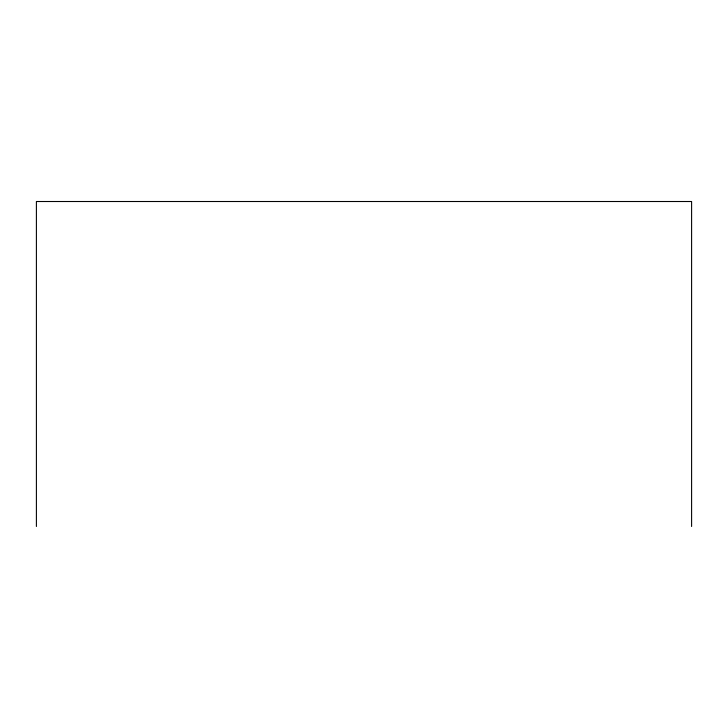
<?xml version="1.0" encoding="UTF-8"?>
<svg xmlns="http://www.w3.org/2000/svg" width="728" height="728" viewBox="0 0 728 728"><rect width="100%" height="100%" fill="white"/><g stroke="black" fill="none" stroke-linecap="round" stroke-linejoin="round"><path stroke-width="1.09" d="M691.6 526.49L691.6 201.51L36.4 201.51L36.4 526.49"/></g></svg>
